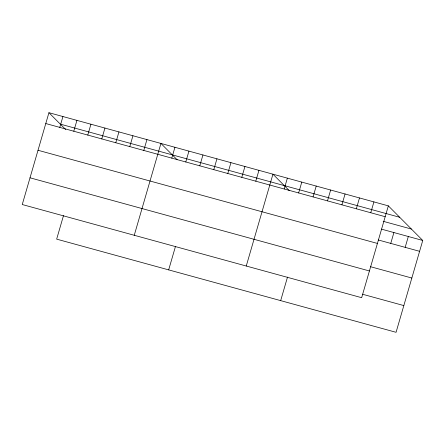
<?xml version="1.0" encoding="UTF-8"?>
<svg xmlns="http://www.w3.org/2000/svg" width="445" height="445" viewBox="0 0 445 445"><rect width="100%" height="100%" fill="white"/><g stroke="black" fill="none" stroke-linecap="round" stroke-linejoin="round"><path stroke-width="0.67" d="M48.933 112.696L22.25 204.533L361.657 297.699L388.34 205.863L48.933 112.696L65.649 129.506M59.78 127.387L62.934 116.54M73.781 131.225L76.935 120.378M63.502 215.591L56.66 239.137L396.067 332.304L422.75 240.467L388.34 205.863M87.782 135.069L90.93 124.222M101.783 138.912L104.931 128.065M115.783 142.756L118.932 131.909M129.784 146.6L132.933 135.753M143.785 150.443L146.933 139.597M134.257 235.277L160.934 143.44L177.166 159.761M171.787 158.131L174.935 147.284M185.787 161.974L188.936 151.128M168.666 269.881L175.508 246.341M199.788 165.818L202.937 154.971M213.789 169.662L216.938 158.815M227.79 173.5L230.938 162.653M241.791 177.344L244.939 166.497M255.786 181.187L258.94 170.34M246.257 266.021L272.941 174.184L289.172 190.51M284.216 188.992L287.364 178.145M298.639 192.952L301.788 182.105M280.673 300.631L287.509 277.085M313.063 196.912L316.217 186.066M327.487 200.873L330.641 190.026M341.916 204.828L345.064 193.981M356.339 208.788L359.488 197.942M370.763 212.749L373.917 201.902M390.749 243.398L393.903 232.551M405.173 247.359L408.326 236.506M60.286 124.116L399.693 217.282M45.779 123.543L385.186 216.709M383.201 221.31L411.397 229.047M381.443 229.131L422.75 240.467M378.289 239.977L419.596 251.314M38.014 150.265L377.421 243.437M370.524 266.705L411.836 278.042M30.015 177.805L369.422 270.972M362.525 294.24L403.832 305.582"/></g></svg>
